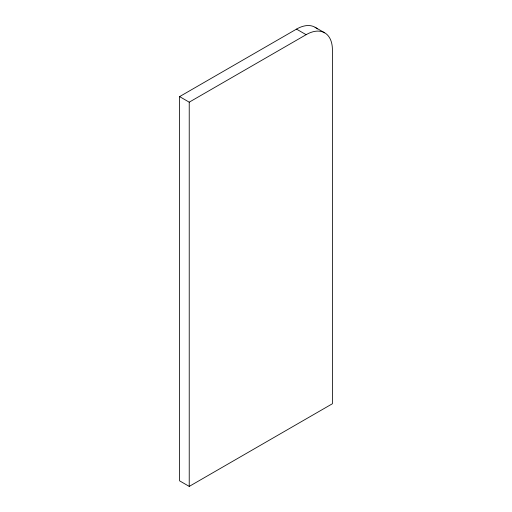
<?xml version="1.0" encoding="UTF-8"?>
<svg xmlns="http://www.w3.org/2000/svg" width="512" height="512" viewBox="0 0 512 512"><rect width="100%" height="100%" fill="white"/><g stroke="black" fill="none" stroke-linecap="round" stroke-linejoin="round"><path stroke-width="0.77" d="M296.499 29.12L306.131 34.682A37.152 21.446 -60 0 1 332.403 49.85L332.403 403.744L189.229 486.4L179.597 480.838L179.597 96.608L296.499 29.12A37.152 21.446 -60 0 1 317.338 28.954M179.597 96.608L189.229 102.17L306.131 34.682M315.072 27.277L324.704 32.838M189.229 102.17L189.229 486.4"/></g></svg>
